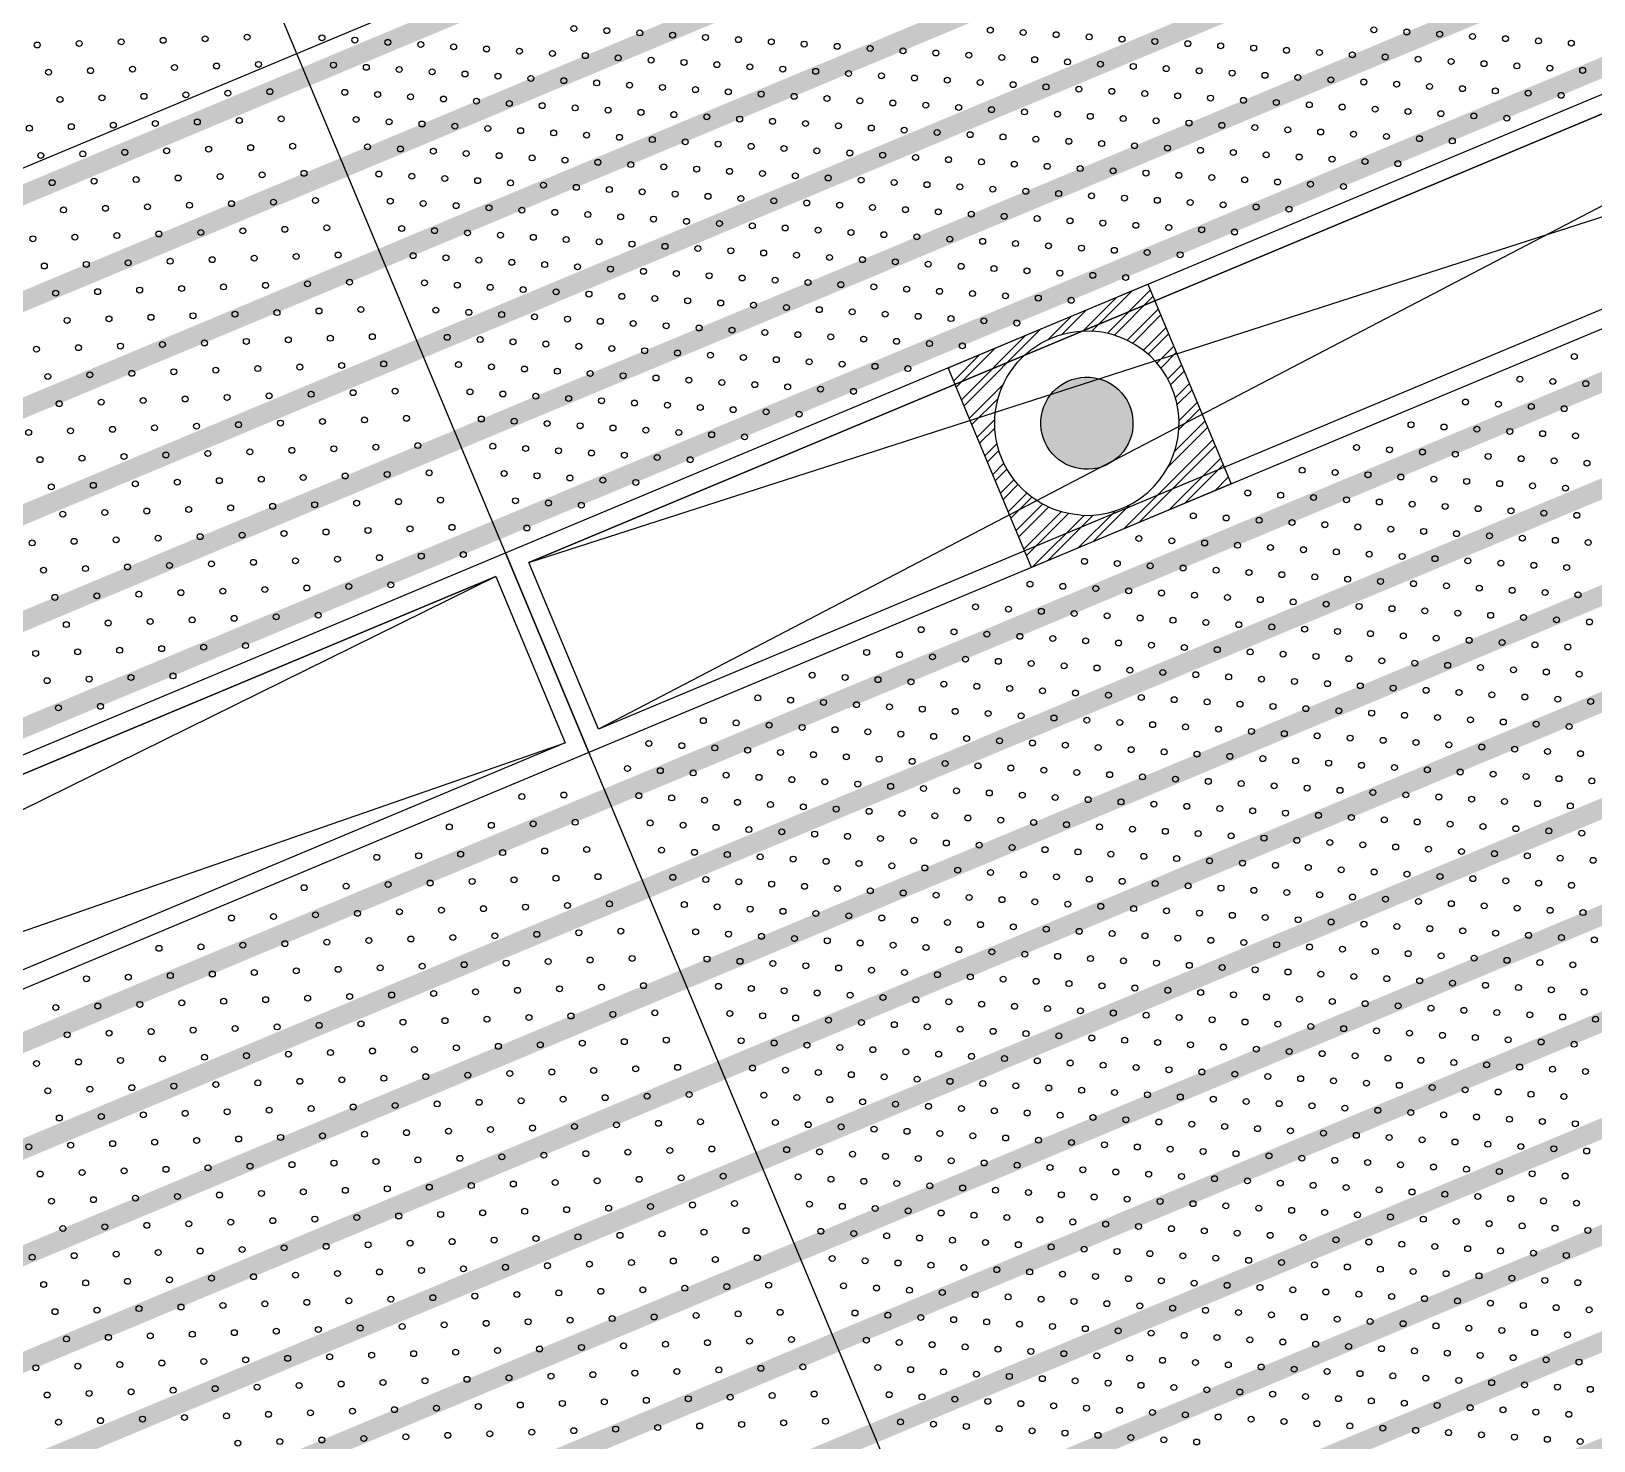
# Model space of a CAD drawing. Header units: millimetres. Extents: x 712803 to 922331, y -1382701 to -1225629.
# Drawn here: x 828675 to 830264, y -1268618 to -1267185 of the extents above; entities that cross this region are included whole.
import ezdxf

# ---------------------------------------------------------------- set-up
doc = ezdxf.new("R2010")
doc.units = ezdxf.units.MM
doc.header["$LTSCALE"] = 10
doc.header["$MEASUREMENT"] = 0
doc.linetypes.add('CENTER', pattern=[50.8, 31.75, -6.35, 6.35, -6.35])
for name, color, linetype in [('I—平顶—分格线', 8, 'Continuous'), ('I—平顶—喷淋', 21, 'Continuous'), ('I—平顶—暖通', 144, 'Continuous'), ('I—平顶—灯具', 62, 'Continuous'), ('I—平顶—造型', 122, 'Continuous')]:
    doc.layers.add(name, color=color, linetype=linetype)

# ---------------------------------------------------------------- blocks, each defined once
blk = doc.blocks.new('4560')
at = {"layer": 'I—平顶—分格线', "color": 1}
for centre in [(-2960, -20), (-2880, -20), (-2800, -20), (-2720, -20), (-2640, -20), (-2560, -20), (-2960, -50), (-2920, -35), (-2880, -50), (-2840, -35), (-2800, -50), (-2760, -35), (-2720, -50), (-2680, -35), (-2640, -50), (-2600, -35), (-2560, -50), (-2520, -35), (-2920, -65), (-2840, -65), (-2760, -65), (-2680, -65), (-2600, -65), (-2520, -65), (-2960, -80), (-2880, -80), (-2800, -80), (-2720, -80), (-2640, -80), (-2560, -80), (-2920, -95), (-2840, -95), (-2760, -95), (-2680, -95), (-2600, -95), (-2520, -95), (-2960, -110), (-2880, -110), (-2800, -110), (-2720, -110), (-2640, -110), (-2560, -110), (-2920, -125), (-2840, -125), (-2760, -125), (-2680, -125), (-2600, -125), (-2960, -140), (-2880, -140), (-2800, -140), (-2720, -140), (-2640, -140), (-2560, -140), (-2920, -155), (-2840, -155), (-2760, -155), (-2680, -155), (-2600, -155), (-2960, -170), (-2880, -170), (-2800, -170), (-2720, -170), (-2640, -170), (-2560, -170), (-2920, -185), (-2840, -185), (-2760, -185), (-2680, -185), (-2600, -185), (-2960, -200), (-2880, -200), (-2800, -200), (-2720, -200), (-2640, -200), (-2560, -200), (-2920, -215), (-2840, -215), (-2760, -215), (-2680, -215), (-2600, -215), (-2960, -230), (-2880, -230), (-2800, -230), (-2720, -230), (-2640, -230), (-2920, -245), (-2840, -245), (-2760, -245), (-2680, -245), (-2600, -245), (-2960, -260), (-2880, -260), (-2800, -260), (-2720, -260), (-2640, -260), (-2920, -275), (-2840, -275), (-2760, -275), (-2680, -275), (-2600, -275), (-2960, -290), (-2880, -290), (-2800, -290), (-2720, -290), (-2640, -290), (-2960, -320), (-2920, -305), (-2880, -320), (-2840, -305), (-2800, -320), (-2760, -305), (-2720, -320), (-2680, -305), (-2640, -320), (-2600, -305), (-2920, -335), (-2840, -335), (-2760, -335), (-2680, -335), (-2960, -350), (-2880, -350), (-2800, -350), (-2720, -350), (-2640, -350), (-2920, -365), (-2840, -365), (-2760, -365), (-2680, -365), (-2960, -380), (-2880, -380), (-2800, -380), (-2720, -380), (-2640, -380), (-2920, -395), (-2840, -395), (-2760, -395), (-2680, -395), (-2960, -410), (-2880, -410), (-2800, -410), (-2720, -410), (-2920, -425), (-2840, -425), (-2760, -425), (-2680, -425), (-2960, -440), (-2880, -440), (-2800, -440), (-2720, -440), (-2920, -455), (-2840, -455), (-2760, -455), (-2680, -455), (-2960, -470), (-2880, -470), (-2800, -470), (-2720, -470), (-2920, -485), (-2840, -485), (-2760, -485), (-2680, -485), (-2960, -500), (-2880, -500), (-2800, -500), (-2720, -500), (-2920, -515), (-2840, -515), (-2760, -515), (-2960, -530), (-2880, -530), (-2800, -530), (-2720, -530), (-2920, -545), (-2840, -545), (-2760, -545), (-2960, -560), (-2880, -560), (-2800, -560), (-2720, -560), (-2960, -590), (-2920, -575), (-2880, -590), (-2840, -575), (-2800, -590), (-2760, -575), (-2720, -590), (-2920, -605), (-2840, -605), (-2760, -605), (-2880, -620), (-2800, -620), (-2840, -635), (-2760, -635), (-2800, -650), (-2760, -665), (-2960, -680), (-2920, -695), (-2960, -710), (-2880, -710), (-2920, -725), (-2840, -725), (-2960, -740), (-2880, -740), (-2800, -740), (-2920, -755), (-2840, -755), (-2760, -755), (-2960, -770), (-2880, -770), (-2800, -770), (-2720, -770), (-2920, -785), (-2840, -785), (-2760, -785), (-2680, -785), (-2960, -800), (-2880, -800), (-2800, -800), (-2720, -800), (-2640, -800), (-2920, -815), (-2840, -815), (-2760, -815), (-2680, -815), (-2600, -815), (-2960, -830), (-2920, -845), (-2880, -830), (-2840, -845), (-2800, -830), (-2760, -845), (-2720, -830), (-2680, -845), (-2640, -830), (-2600, -845), (-2560, -830), (-2520, -845), (-2960, -860), (-2880, -860), (-2800, -860), (-2720, -860), (-2640, -860), (-2560, -860), (-2480, -860), (-2920, -875), (-2840, -875), (-2760, -875), (-2680, -875), (-2600, -875), (-2520, -875), (-2440, -875), (-2960, -890), (-2880, -890), (-2800, -890), (-2720, -890), (-2640, -890), (-2560, -890), (-2480, -890), (-2400, -890), (-2920, -905), (-2840, -905), (-2760, -905), (-2680, -905), (-2600, -905), (-2520, -905), (-2440, -905), (-2960, -920), (-2880, -920), (-2800, -920), (-2720, -920), (-2640, -920), (-2560, -920), (-2480, -920), (-2400, -920), (-2920, -935), (-2840, -935), (-2760, -935), (-2680, -935), (-2600, -935), (-2520, -935), (-2440, -935), (-2360, -935), (-2960, -950), (-2880, -950), (-2800, -950), (-2720, -950), (-2640, -950), (-2560, -950), (-2480, -950), (-2400, -950), (-2320, -950), (-2920, -965), (-2840, -965), (-2760, -965), (-2680, -965), (-2600, -965), (-2520, -965), (-2440, -965), (-2360, -965), (-2280, -965), (-2960, -980), (-2880, -980), (-2800, -980), (-2720, -980), (-2640, -980), (-2560, -980), (-2480, -980), (-2400, -980), (-2320, -980), (-2240, -980), (-2920, -995), (-2840, -995), (-2760, -995), (-2680, -995), (-2600, -995), (-2520, -995), (-2440, -995), (-2360, -995), (-2280, -995), (-2960, -1010), (-2880, -1010), (-2800, -1010), (-2720, -1010), (-2640, -1010), (-2560, -1010), (-2480, -1010), (-2400, -1010), (-2320, -1010), (-2240, -1010), (-2920, -1025), (-2840, -1025), (-2760, -1025), (-2680, -1025), (-2600, -1025), (-2520, -1025), (-2440, -1025), (-2360, -1025), (-2280, -1025), (-2960, -1040), (-2880, -1040), (-2800, -1040), (-2720, -1040), (-2640, -1040), (-2560, -1040), (-2480, -1040), (-2400, -1040), (-2320, -1040), (-2240, -1040), (-2920, -1055), (-2840, -1055), (-2760, -1055), (-2680, -1055), (-2600, -1055), (-2520, -1055), (-2440, -1055), (-2360, -1055), (-2280, -1055), (-2960, -1070), (-2880, -1070), (-2800, -1070), (-2720, -1070), (-2640, -1070), (-2560, -1070), (-2480, -1070), (-2400, -1070), (-2320, -1070), (-2920, -1085), (-2840, -1085), (-2760, -1085), (-2680, -1085), (-2600, -1085), (-2520, -1085), (-2440, -1085), (-2360, -1085), (-2280, -1085), (-2960, -1100), (-2920, -1115), (-2880, -1100), (-2840, -1115), (-2800, -1100), (-2760, -1115), (-2720, -1100), (-2680, -1115), (-2640, -1100), (-2600, -1115), (-2560, -1100), (-2520, -1115), (-2480, -1100), (-2440, -1115), (-2400, -1100), (-2360, -1115), (-2320, -1100), (-2280, -1115), (-2960, -1130), (-2880, -1130), (-2800, -1130), (-2720, -1130), (-2640, -1130), (-2560, -1130), (-2480, -1130), (-2400, -1130), (-2320, -1130), (-2920, -1145), (-2840, -1145), (-2760, -1145), (-2680, -1145), (-2600, -1145), (-2520, -1145), (-2440, -1145), (-2360, -1145), (-2280, -1145), (-2960, -1160), (-2880, -1160), (-2800, -1160), (-2720, -1160), (-2640, -1160), (-2560, -1160), (-2480, -1160), (-2400, -1160), (-2320, -1160), (-2920, -1175), (-2840, -1175), (-2760, -1175), (-2680, -1175), (-2600, -1175), (-2520, -1175), (-2440, -1175), (-2360, -1175), (-2960, -1190), (-2880, -1190), (-2800, -1190), (-2720, -1190), (-2640, -1190), (-2560, -1190), (-2480, -1190), (-2400, -1190), (-2320, -1190), (-2920, -1205), (-2840, -1205), (-2760, -1205), (-2680, -1205), (-2600, -1205), (-2520, -1205), (-2440, -1205), (-2360, -1205), (-2960, -1220), (-2880, -1220), (-2800, -1220), (-2720, -1220), (-2640, -1220), (-2560, -1220), (-2480, -1220), (-2400, -1220), (-2320, -1220), (-2920, -1235), (-2840, -1235), (-2760, -1235), (-2680, -1235), (-2600, -1235), (-2520, -1235), (-2440, -1235), (-2360, -1235), (-2960, -1250), (-2880, -1250), (-2800, -1250), (-2720, -1250), (-2640, -1250), (-2560, -1250), (-2480, -1250), (-2400, -1250), (-2320, -1250), (-2920, -1265), (-2840, -1265), (-2760, -1265), (-2680, -1265), (-2600, -1265), (-2520, -1265), (-2440, -1265), (-2360, -1265), (-2960, -1280), (-2880, -1280), (-2800, -1280), (-2720, -1280), (-2640, -1280), (-2560, -1280), (-2480, -1280), (-2400, -1280), (-2920, -1295), (-2840, -1295), (-2760, -1295), (-2680, -1295), (-2600, -1295), (-2520, -1295), (-2440, -1295), (-2360, -1295), (-2960, -1310), (-2880, -1310), (-2800, -1310), (-2720, -1310), (-2640, -1310), (-2560, -1310), (-2480, -1310), (-2400, -1310), (-2920, -1325), (-2840, -1325), (-2760, -1325), (-2680, -1325), (-2600, -1325), (-2520, -1325), (-2440, -1325), (-2360, -1325), (-2960, -1340), (-2880, -1340), (-2800, -1340), (-2720, -1340), (-2640, -1340), (-2560, -1340), (-2480, -1340), (-2400, -1340), (-2920, -1355), (-2840, -1355), (-2760, -1355), (-2680, -1355), (-2600, -1355), (-2520, -1355), (-2440, -1355), (-2960, -1370), (-2920, -1385), (-2880, -1370), (-2840, -1385), (-2800, -1370), (-2760, -1385), (-2720, -1370), (-2680, -1385), (-2640, -1370), (-2600, -1385), (-2560, -1370), (-2520, -1385), (-2480, -1370), (-2440, -1385), (-2400, -1370)]:
    blk.add_circle(centre, 3, dxfattribs=at)
blk = doc.blocks.new('30-2')
at = {"layer": 'I—平顶—分格线'}
for centre in [(-65, -1024.7), (-35, -1024.7), (-80, -1054.7), (-50, -1054.7), (-20, -1054.7), (-95, -1084.7), (-65, -1084.7), (-35, -1084.7), (-110, -1114.7), (-80, -1114.7), (-50, -1114.7), (-20, -1114.7), (-1385, -1144.7), (-1355, -1144.7), (-125, -1144.7), (-95, -1144.7), (-65, -1144.7), (-35, -1144.7), (-1370, -1174.7), (-1340, -1174.7), (-1310, -1174.7), (-1280, -1174.7), (-140, -1174.7), (-110, -1174.7), (-80, -1174.7), (-50, -1174.7), (-20, -1174.7), (-1385, -1204.7), (-1355, -1204.7), (-1325, -1204.7), (-1295, -1204.7), (-1265, -1204.7), (-1235, -1204.7), (-1205, -1204.7), (-155, -1204.7), (-125, -1204.7), (-95, -1204.7), (-65, -1204.7), (-35, -1204.7), (-1370, -1234.7), (-1340, -1234.7), (-1310, -1234.7), (-1280, -1234.7), (-1250, -1234.7), (-1220, -1234.7), (-1190, -1234.7), (-1160, -1234.7), (-1130, -1234.7), (-140, -1234.7), (-110, -1234.7), (-80, -1234.7), (-50, -1234.7), (-20, -1234.7), (-1385, -1264.7), (-1355, -1264.7), (-1325, -1264.7), (-1295, -1264.7), (-1265, -1264.7), (-1235, -1264.7), (-1205, -1264.7), (-1175, -1264.7), (-1145, -1264.7), (-1115, -1264.7), (-1085, -1264.7), (-1055, -1264.7), (-155, -1264.7), (-125, -1264.7), (-95, -1264.7), (-65, -1264.7), (-35, -1264.7), (-1370, -1294.7), (-1340, -1294.7), (-1310, -1294.7), (-1280, -1294.7), (-1250, -1294.7), (-1220, -1294.7), (-1190, -1294.7), (-1160, -1294.7), (-1130, -1294.7), (-1100, -1294.7), (-1070, -1294.7), (-1040, -1294.7), (-1010, -1294.7), (-980, -1294.7), (-170, -1294.7), (-140, -1294.7), (-110, -1294.7), (-80, -1294.7), (-50, -1294.7), (-20, -1294.7), (-1385, -1324.7), (-1355, -1324.7), (-1325, -1324.7), (-1295, -1324.7), (-1265, -1324.7), (-1235, -1324.7), (-1205, -1324.7), (-1175, -1324.7), (-1145, -1324.7), (-1115, -1324.7), (-1085, -1324.7), (-1055, -1324.7), (-1025, -1324.7), (-995, -1324.7), (-965, -1324.7), (-935, -1324.7), (-905, -1324.7), (-185, -1324.7), (-155, -1324.7), (-125, -1324.7), (-95, -1324.7), (-65, -1324.7), (-35, -1324.7), (-1370, -1354.7), (-1340, -1354.7), (-1310, -1354.7), (-1280, -1354.7), (-1250, -1354.7), (-1220, -1354.7), (-1190, -1354.7), (-1160, -1354.7), (-1130, -1354.7), (-1100, -1354.7), (-1070, -1354.7), (-1040, -1354.7), (-1010, -1354.7), (-980, -1354.7), (-950, -1354.7), (-920, -1354.7), (-890, -1354.7), (-860, -1354.7), (-830, -1354.7), (-200, -1354.7), (-170, -1354.7), (-140, -1354.7), (-110, -1354.7), (-80, -1354.7), (-50, -1354.7), (-20, -1354.7), (-1385, -1384.7), (-1355, -1384.7), (-1325, -1384.7), (-1295, -1384.7), (-1265, -1384.7), (-1235, -1384.7), (-1205, -1384.7), (-1175, -1384.7), (-1145, -1384.7), (-1115, -1384.7), (-1085, -1384.7), (-1055, -1384.7), (-1025, -1384.7), (-995, -1384.7), (-965, -1384.7), (-935, -1384.7), (-905, -1384.7), (-875, -1384.7), (-845, -1384.7), (-815, -1384.7), (-785, -1384.7), (-755, -1384.7), (-215, -1384.7), (-185, -1384.7), (-155, -1384.7), (-125, -1384.7), (-95, -1384.7), (-65, -1384.7), (-35, -1384.7), (-1370, -1414.7), (-1340, -1414.7), (-1310, -1414.7), (-1280, -1414.7), (-1250, -1414.7), (-1220, -1414.7), (-1190, -1414.7), (-1160, -1414.7), (-1130, -1414.7), (-1100, -1414.7), (-1070, -1414.7), (-1040, -1414.7), (-1010, -1414.7), (-980, -1414.7), (-950, -1414.7), (-920, -1414.7), (-890, -1414.7), (-860, -1414.7), (-830, -1414.7), (-800, -1414.7), (-770, -1414.7), (-740, -1414.7), (-710, -1414.7), (-230, -1414.7), (-200, -1414.7), (-170, -1414.7), (-140, -1414.7), (-110, -1414.7), (-80, -1414.7), (-50, -1414.7), (-20, -1414.7), (-1385, -1444.7), (-1355, -1444.7), (-1325, -1444.7), (-1295, -1444.7), (-1265, -1444.7), (-1235, -1444.7), (-1205, -1444.7), (-1175, -1444.7), (-1145, -1444.7), (-1115, -1444.7), (-1085, -1444.7), (-1055, -1444.7), (-1025, -1444.7), (-995, -1444.7), (-965, -1444.7), (-935, -1444.7), (-905, -1444.7), (-875, -1444.7), (-845, -1444.7), (-815, -1444.7), (-785, -1444.7), (-755, -1444.7), (-725, -1444.7), (-695, -1444.7), (-665, -1444.7), (-635, -1444.7), (-245, -1444.7), (-215, -1444.7), (-185, -1444.7), (-155, -1444.7), (-125, -1444.7), (-95, -1444.7), (-65, -1444.7), (-35, -1444.7), (-1370, -1474.7), (-1340, -1474.7), (-1310, -1474.7), (-1280, -1474.7), (-1250, -1474.7), (-1220, -1474.7), (-1190, -1474.7), (-1160, -1474.7), (-1130, -1474.7), (-1100, -1474.7), (-1070, -1474.7), (-1040, -1474.7), (-1010, -1474.7), (-980, -1474.7), (-950, -1474.7), (-920, -1474.7), (-890, -1474.7), (-860, -1474.7), (-830, -1474.7), (-800, -1474.7), (-770, -1474.7), (-740, -1474.7), (-710, -1474.7), (-680, -1474.7), (-650, -1474.7), (-620, -1474.7), (-590, -1474.7), (-560, -1474.7), (-260, -1474.7), (-230, -1474.7), (-200, -1474.7), (-170, -1474.7), (-140, -1474.7), (-110, -1474.7), (-80, -1474.7), (-50, -1474.7), (-20, -1474.7), (-1385, -1504.7), (-1355, -1504.7), (-1325, -1504.7), (-1295, -1504.7), (-1265, -1504.7), (-1235, -1504.7), (-1205, -1504.7), (-1175, -1504.7), (-1145, -1504.7), (-1115, -1504.7), (-1085, -1504.7), (-1055, -1504.7), (-1025, -1504.7), (-995, -1504.7), (-965, -1504.7), (-935, -1504.7), (-905, -1504.7), (-875, -1504.7), (-845, -1504.7), (-815, -1504.7), (-785, -1504.7), (-755, -1504.7), (-725, -1504.7), (-695, -1504.7), (-665, -1504.7), (-635, -1504.7), (-605, -1504.7), (-575, -1504.7), (-545, -1504.7), (-515, -1504.7), (-485, -1504.7), (-275, -1504.7), (-245, -1504.7), (-215, -1504.7), (-185, -1504.7), (-155, -1504.7), (-125, -1504.7), (-95, -1504.7), (-65, -1504.7), (-35, -1504.7), (-1370, -1534.7), (-1340, -1534.7), (-1310, -1534.7), (-1280, -1534.7), (-1250, -1534.7), (-1220, -1534.7), (-1190, -1534.7), (-1160, -1534.7), (-1130, -1534.7), (-1100, -1534.7), (-1070, -1534.7), (-1040, -1534.7), (-1010, -1534.7), (-980, -1534.7), (-950, -1534.7), (-920, -1534.7), (-890, -1534.7), (-860, -1534.7), (-830, -1534.7), (-800, -1534.7), (-770, -1534.7), (-740, -1534.7), (-710, -1534.7), (-680, -1534.7), (-650, -1534.7), (-620, -1534.7), (-590, -1534.7), (-560, -1534.7), (-530, -1534.7), (-500, -1534.7), (-470, -1534.7), (-440, -1534.7), (-410, -1534.7), (-290, -1534.7), (-260, -1534.7), (-230, -1534.7), (-200, -1534.7), (-170, -1534.7), (-140, -1534.7), (-110, -1534.7), (-80, -1534.7), (-50, -1534.7), (-20, -1534.7), (-1385, -1564.7), (-1355, -1564.7), (-1325, -1564.7), (-1295, -1564.7), (-1265, -1564.7), (-1235, -1564.7), (-1205, -1564.7), (-1175, -1564.7), (-1145, -1564.7), (-1115, -1564.7), (-1085, -1564.7), (-1055, -1564.7), (-1025, -1564.7), (-995, -1564.7), (-965, -1564.7), (-935, -1564.7), (-905, -1564.7), (-875, -1564.7), (-845, -1564.7), (-815, -1564.7), (-785, -1564.7), (-755, -1564.7), (-725, -1564.7), (-695, -1564.7), (-665, -1564.7), (-635, -1564.7), (-605, -1564.7), (-575, -1564.7), (-545, -1564.7), (-515, -1564.7), (-485, -1564.7), (-455, -1564.7), (-425, -1564.7), (-395, -1564.7), (-365, -1564.7), (-305, -1564.7), (-275, -1564.7), (-245, -1564.7), (-215, -1564.7), (-185, -1564.7), (-155, -1564.7), (-125, -1564.7), (-95, -1564.7), (-65, -1564.7), (-35, -1564.7), (-1370, -1594.7), (-1340, -1594.7), (-1310, -1594.7), (-1280, -1594.7), (-1250, -1594.7), (-1220, -1594.7), (-1190, -1594.7), (-1160, -1594.7), (-1130, -1594.7), (-1100, -1594.7), (-1070, -1594.7), (-1040, -1594.7), (-1010, -1594.7), (-980, -1594.7), (-950, -1594.7), (-920, -1594.7), (-890, -1594.7), (-860, -1594.7), (-830, -1594.7), (-800, -1594.7), (-770, -1594.7), (-740, -1594.7), (-710, -1594.7), (-680, -1594.7), (-650, -1594.7), (-620, -1594.7), (-590, -1594.7), (-560, -1594.7), (-530, -1594.7), (-500, -1594.7), (-470, -1594.7), (-440, -1594.7), (-410, -1594.7), (-380, -1594.7), (-290, -1594.7), (-260, -1594.7), (-230, -1594.7), (-200, -1594.7), (-170, -1594.7), (-140, -1594.7), (-110, -1594.7), (-80, -1594.7), (-50, -1594.7), (-20, -1594.7), (-1385, -1624.7), (-1355, -1624.7), (-1325, -1624.7), (-1295, -1624.7), (-1265, -1624.7), (-1235, -1624.7), (-1205, -1624.7), (-1175, -1624.7), (-1145, -1624.7), (-1115, -1624.7), (-1085, -1624.7), (-1055, -1624.7), (-1025, -1624.7), (-995, -1624.7), (-965, -1624.7), (-935, -1624.7), (-905, -1624.7), (-875, -1624.7), (-845, -1624.7), (-815, -1624.7), (-785, -1624.7), (-755, -1624.7), (-725, -1624.7), (-695, -1624.7), (-665, -1624.7), (-635, -1624.7), (-605, -1624.7), (-575, -1624.7), (-545, -1624.7), (-515, -1624.7), (-485, -1624.7), (-455, -1624.7), (-425, -1624.7), (-395, -1624.7), (-305, -1624.7), (-275, -1624.7), (-245, -1624.7), (-215, -1624.7), (-185, -1624.7), (-155, -1624.7), (-125, -1624.7), (-95, -1624.7), (-65, -1624.7), (-35, -1624.7), (-1370, -1654.7), (-1340, -1654.7), (-1310, -1654.7), (-1280, -1654.7), (-1250, -1654.7), (-1220, -1654.7), (-1190, -1654.7), (-1160, -1654.7), (-1130, -1654.7), (-1100, -1654.7), (-1070, -1654.7), (-1040, -1654.7), (-1010, -1654.7), (-980, -1654.7), (-950, -1654.7), (-920, -1654.7), (-890, -1654.7), (-860, -1654.7), (-830, -1654.7), (-800, -1654.7), (-770, -1654.7), (-740, -1654.7), (-710, -1654.7), (-680, -1654.7), (-650, -1654.7), (-620, -1654.7), (-590, -1654.7), (-560, -1654.7), (-530, -1654.7), (-500, -1654.7), (-470, -1654.7), (-440, -1654.7), (-410, -1654.7), (-320, -1654.7), (-290, -1654.7), (-260, -1654.7), (-230, -1654.7), (-200, -1654.7), (-170, -1654.7), (-140, -1654.7), (-110, -1654.7), (-80, -1654.7), (-50, -1654.7), (-20, -1654.7), (-1385, -1684.7), (-1355, -1684.7), (-1325, -1684.7), (-1295, -1684.7), (-1265, -1684.7), (-1235, -1684.7), (-1205, -1684.7), (-1175, -1684.7), (-1145, -1684.7), (-1115, -1684.7), (-1085, -1684.7), (-1055, -1684.7), (-1025, -1684.7), (-995, -1684.7), (-965, -1684.7), (-935, -1684.7), (-905, -1684.7), (-875, -1684.7), (-845, -1684.7), (-815, -1684.7), (-785, -1684.7), (-755, -1684.7), (-725, -1684.7), (-695, -1684.7), (-665, -1684.7), (-635, -1684.7), (-605, -1684.7), (-575, -1684.7), (-545, -1684.7), (-515, -1684.7), (-485, -1684.7), (-455, -1684.7), (-425, -1684.7), (-335, -1684.7), (-305, -1684.7), (-275, -1684.7), (-245, -1684.7), (-215, -1684.7), (-185, -1684.7), (-155, -1684.7), (-125, -1684.7), (-95, -1684.7), (-65, -1684.7), (-35, -1684.7), (-1370, -1714.7), (-1340, -1714.7), (-1310, -1714.7), (-1280, -1714.7), (-1250, -1714.7), (-1220, -1714.7), (-1190, -1714.7), (-1160, -1714.7), (-1130, -1714.7), (-1100, -1714.7), (-1070, -1714.7), (-1040, -1714.7), (-1010, -1714.7), (-980, -1714.7), (-950, -1714.7), (-920, -1714.7), (-890, -1714.7), (-860, -1714.7), (-830, -1714.7), (-800, -1714.7), (-770, -1714.7), (-740, -1714.7), (-710, -1714.7), (-680, -1714.7), (-650, -1714.7), (-620, -1714.7), (-590, -1714.7), (-560, -1714.7), (-530, -1714.7), (-500, -1714.7), (-470, -1714.7), (-440, -1714.7), (-350, -1714.7), (-320, -1714.7), (-290, -1714.7), (-260, -1714.7), (-230, -1714.7), (-200, -1714.7), (-170, -1714.7), (-140, -1714.7), (-110, -1714.7), (-80, -1714.7), (-50, -1714.7), (-20, -1714.7), (-1385, -1744.7), (-1355, -1744.7), (-1325, -1744.7), (-1295, -1744.7), (-1265, -1744.7), (-1235, -1744.7), (-1205, -1744.7), (-1175, -1744.7), (-1145, -1744.7), (-1115, -1744.7), (-1085, -1744.7), (-1055, -1744.7), (-1025, -1744.7), (-995, -1744.7), (-965, -1744.7), (-935, -1744.7), (-905, -1744.7), (-875, -1744.7), (-845, -1744.7), (-815, -1744.7), (-785, -1744.7), (-755, -1744.7), (-725, -1744.7), (-695, -1744.7), (-665, -1744.7), (-635, -1744.7), (-605, -1744.7), (-575, -1744.7), (-545, -1744.7), (-515, -1744.7), (-485, -1744.7), (-455, -1744.7), (-365, -1744.7), (-335, -1744.7), (-305, -1744.7), (-275, -1744.7), (-245, -1744.7), (-215, -1744.7), (-185, -1744.7), (-155, -1744.7), (-125, -1744.7), (-95, -1744.7), (-65, -1744.7), (-35, -1744.7), (-1370, -1774.7), (-1340, -1774.7), (-1310, -1774.7), (-1280, -1774.7), (-1250, -1774.7), (-1220, -1774.7), (-1190, -1774.7), (-1160, -1774.7), (-1130, -1774.7), (-1100, -1774.7), (-1070, -1774.7), (-1040, -1774.7), (-1010, -1774.7), (-980, -1774.7), (-950, -1774.7), (-920, -1774.7), (-890, -1774.7), (-860, -1774.7), (-830, -1774.7), (-800, -1774.7), (-770, -1774.7), (-740, -1774.7), (-710, -1774.7), (-680, -1774.7), (-650, -1774.7), (-620, -1774.7), (-590, -1774.7), (-560, -1774.7), (-530, -1774.7), (-500, -1774.7), (-470, -1774.7), (-380, -1774.7), (-350, -1774.7), (-320, -1774.7), (-290, -1774.7), (-260, -1774.7), (-230, -1774.7), (-200, -1774.7), (-170, -1774.7), (-140, -1774.7), (-110, -1774.7), (-80, -1774.7), (-50, -1774.7), (-20, -1774.7), (-1385, -1804.7), (-1355, -1804.7), (-1325, -1804.7), (-1295, -1804.7), (-1265, -1804.7), (-1235, -1804.7), (-1205, -1804.7), (-1175, -1804.7), (-1145, -1804.7), (-1115, -1804.7), (-1085, -1804.7), (-1055, -1804.7), (-1025, -1804.7), (-995, -1804.7), (-965, -1804.7), (-935, -1804.7), (-905, -1804.7), (-875, -1804.7), (-845, -1804.7), (-815, -1804.7), (-785, -1804.7), (-755, -1804.7), (-725, -1804.7), (-695, -1804.7), (-665, -1804.7), (-635, -1804.7), (-605, -1804.7), (-575, -1804.7), (-545, -1804.7), (-515, -1804.7), (-485, -1804.7), (-395, -1804.7), (-365, -1804.7), (-335, -1804.7), (-305, -1804.7), (-275, -1804.7), (-245, -1804.7), (-215, -1804.7), (-185, -1804.7), (-155, -1804.7), (-125, -1804.7), (-95, -1804.7), (-65, -1804.7), (-35, -1804.7), (-1370, -1834.7), (-1340, -1834.7), (-1310, -1834.7), (-1280, -1834.7), (-1250, -1834.7), (-1220, -1834.7), (-1190, -1834.7), (-1160, -1834.7), (-1130, -1834.7), (-1100, -1834.7), (-1070, -1834.7), (-1040, -1834.7), (-1010, -1834.7), (-980, -1834.7), (-950, -1834.7), (-920, -1834.7), (-890, -1834.7), (-860, -1834.7), (-830, -1834.7), (-800, -1834.7), (-770, -1834.7), (-740, -1834.7), (-710, -1834.7), (-680, -1834.7), (-650, -1834.7), (-620, -1834.7), (-590, -1834.7), (-560, -1834.7), (-530, -1834.7), (-500, -1834.7), (-410, -1834.7), (-380, -1834.7), (-350, -1834.7), (-320, -1834.7), (-290, -1834.7), (-260, -1834.7), (-230, -1834.7), (-200, -1834.7), (-170, -1834.7), (-140, -1834.7), (-110, -1834.7), (-80, -1834.7), (-50, -1834.7), (-20, -1834.7), (-1385, -1864.7), (-1355, -1864.7), (-1325, -1864.7), (-1295, -1864.7), (-1265, -1864.7), (-1235, -1864.7), (-1205, -1864.7), (-1175, -1864.7), (-1145, -1864.7), (-1115, -1864.7), (-1085, -1864.7), (-1055, -1864.7), (-1025, -1864.7), (-995, -1864.7), (-965, -1864.7), (-935, -1864.7), (-905, -1864.7), (-875, -1864.7), (-845, -1864.7), (-815, -1864.7), (-785, -1864.7), (-755, -1864.7), (-725, -1864.7), (-695, -1864.7), (-665, -1864.7), (-635, -1864.7), (-605, -1864.7), (-575, -1864.7), (-545, -1864.7), (-515, -1864.7), (-425, -1864.7), (-395, -1864.7), (-365, -1864.7), (-335, -1864.7), (-305, -1864.7), (-275, -1864.7), (-245, -1864.7), (-215, -1864.7), (-185, -1864.7), (-155, -1864.7), (-125, -1864.7), (-95, -1864.7), (-65, -1864.7), (-35, -1864.7), (-1370, -1894.7), (-1340, -1894.7), (-1310, -1894.7), (-1280, -1894.7), (-1250, -1894.7), (-1220, -1894.7), (-1190, -1894.7), (-1160, -1894.7), (-1130, -1894.7), (-1100, -1894.7), (-1070, -1894.7), (-1040, -1894.7), (-1010, -1894.7), (-980, -1894.7), (-950, -1894.7), (-920, -1894.7), (-890, -1894.7), (-860, -1894.7), (-830, -1894.7), (-800, -1894.7), (-770, -1894.7), (-740, -1894.7), (-710, -1894.7), (-680, -1894.7), (-650, -1894.7), (-620, -1894.7), (-590, -1894.7), (-560, -1894.7), (-530, -1894.7), (-440, -1894.7), (-410, -1894.7), (-380, -1894.7), (-350, -1894.7), (-320, -1894.7), (-290, -1894.7), (-260, -1894.7), (-230, -1894.7), (-200, -1894.7), (-170, -1894.7), (-140, -1894.7), (-110, -1894.7), (-80, -1894.7), (-50, -1894.7), (-20, -1894.7), (-1385, -1924.7), (-1355, -1924.7), (-1325, -1924.7), (-1295, -1924.7), (-1265, -1924.7), (-1235, -1924.7), (-1205, -1924.7), (-1175, -1924.7), (-1145, -1924.7), (-1115, -1924.7), (-1085, -1924.7), (-1055, -1924.7), (-1025, -1924.7), (-995, -1924.7), (-965, -1924.7), (-935, -1924.7), (-905, -1924.7), (-875, -1924.7), (-845, -1924.7), (-815, -1924.7), (-785, -1924.7), (-755, -1924.7), (-725, -1924.7), (-695, -1924.7), (-665, -1924.7), (-635, -1924.7), (-605, -1924.7), (-575, -1924.7), (-545, -1924.7), (-515, -1924.7), (-455, -1924.7), (-425, -1924.7), (-395, -1924.7), (-365, -1924.7), (-335, -1924.7), (-305, -1924.7), (-275, -1924.7), (-245, -1924.7), (-215, -1924.7), (-185, -1924.7), (-155, -1924.7), (-125, -1924.7), (-95, -1924.7), (-65, -1924.7), (-35, -1924.7), (-1370, -1954.7), (-1340, -1954.7), (-1310, -1954.7), (-1280, -1954.7), (-1250, -1954.7), (-1220, -1954.7), (-1190, -1954.7), (-1160, -1954.7), (-1130, -1954.7), (-1100, -1954.7), (-1070, -1954.7), (-1040, -1954.7), (-1010, -1954.7), (-980, -1954.7), (-950, -1954.7), (-920, -1954.7), (-890, -1954.7), (-860, -1954.7), (-830, -1954.7), (-800, -1954.7), (-770, -1954.7), (-740, -1954.7), (-710, -1954.7), (-680, -1954.7), (-650, -1954.7), (-620, -1954.7), (-590, -1954.7), (-560, -1954.7), (-530, -1954.7), (-470, -1954.7), (-440, -1954.7), (-410, -1954.7), (-380, -1954.7), (-350, -1954.7), (-320, -1954.7), (-290, -1954.7), (-260, -1954.7), (-230, -1954.7), (-200, -1954.7), (-170, -1954.7), (-140, -1954.7), (-110, -1954.7), (-80, -1954.7), (-50, -1954.7), (-20, -1954.7), (-1385, -1984.7), (-1355, -1984.7), (-1325, -1984.7), (-1295, -1984.7), (-1265, -1984.7), (-1235, -1984.7), (-1205, -1984.7), (-1175, -1984.7), (-1145, -1984.7), (-1115, -1984.7), (-1085, -1984.7), (-1055, -1984.7), (-1025, -1984.7), (-995, -1984.7), (-965, -1984.7), (-935, -1984.7), (-905, -1984.7), (-875, -1984.7), (-845, -1984.7), (-815, -1984.7), (-785, -1984.7), (-755, -1984.7), (-725, -1984.7), (-695, -1984.7), (-665, -1984.7), (-635, -1984.7), (-605, -1984.7), (-575, -1984.7), (-545, -1984.7), (-455, -1984.7), (-425, -1984.7), (-395, -1984.7), (-365, -1984.7), (-335, -1984.7), (-305, -1984.7), (-275, -1984.7), (-245, -1984.7), (-215, -1984.7), (-185, -1984.7), (-155, -1984.7), (-125, -1984.7), (-95, -1984.7), (-65, -1984.7), (-35, -1984.7), (-1370, -2014.7), (-1340, -2014.7), (-1310, -2014.7), (-1280, -2014.7), (-1250, -2014.7), (-1220, -2014.7), (-1190, -2014.7), (-1160, -2014.7), (-1130, -2014.7), (-1100, -2014.7), (-1070, -2014.7), (-1040, -2014.7), (-1010, -2014.7), (-980, -2014.7), (-950, -2014.7), (-920, -2014.7), (-890, -2014.7), (-860, -2014.7), (-830, -2014.7), (-800, -2014.7), (-770, -2014.7), (-740, -2014.7), (-710, -2014.7), (-680, -2014.7), (-650, -2014.7), (-620, -2014.7), (-590, -2014.7), (-560, -2014.7), (-470, -2014.7), (-440, -2014.7), (-410, -2014.7), (-380, -2014.7), (-350, -2014.7), (-320, -2014.7), (-290, -2014.7), (-260, -2014.7), (-230, -2014.7), (-200, -2014.7), (-170, -2014.7), (-140, -2014.7), (-110, -2014.7), (-80, -2014.7), (-50, -2014.7), (-20, -2014.7), (-1385, -2044.7), (-1355, -2044.7), (-1325, -2044.7), (-1295, -2044.7), (-1265, -2044.7), (-1235, -2044.7), (-1205, -2044.7), (-1175, -2044.7), (-1145, -2044.7), (-1115, -2044.7), (-1085, -2044.7), (-1055, -2044.7), (-1025, -2044.7), (-995, -2044.7), (-965, -2044.7), (-935, -2044.7), (-905, -2044.7), (-875, -2044.7), (-845, -2044.7), (-815, -2044.7), (-785, -2044.7), (-755, -2044.7), (-725, -2044.7), (-695, -2044.7), (-665, -2044.7), (-635, -2044.7), (-605, -2044.7), (-575, -2044.7), (-485, -2044.7), (-455, -2044.7), (-425, -2044.7), (-395, -2044.7), (-365, -2044.7), (-335, -2044.7), (-305, -2044.7), (-275, -2044.7), (-245, -2044.7), (-215, -2044.7), (-185, -2044.7), (-155, -2044.7), (-125, -2044.7), (-95, -2044.7), (-65, -2044.7), (-35, -2044.7), (-1370, -2074.7), (-1340, -2074.7), (-1310, -2074.7), (-1280, -2074.7), (-1250, -2074.7), (-1220, -2074.7), (-1190, -2074.7), (-1160, -2074.7), (-1130, -2074.7), (-1100, -2074.7), (-1070, -2074.7), (-1040, -2074.7), (-1010, -2074.7), (-980, -2074.7), (-950, -2074.7), (-920, -2074.7), (-890, -2074.7), (-860, -2074.7), (-830, -2074.7), (-800, -2074.7), (-770, -2074.7), (-740, -2074.7), (-710, -2074.7), (-680, -2074.7), (-650, -2074.7), (-620, -2074.7), (-590, -2074.7), (-500, -2074.7), (-470, -2074.7), (-440, -2074.7), (-410, -2074.7), (-380, -2074.7), (-350, -2074.7), (-320, -2074.7), (-290, -2074.7), (-260, -2074.7), (-230, -2074.7), (-200, -2074.7), (-170, -2074.7), (-140, -2074.7), (-110, -2074.7), (-80, -2074.7), (-50, -2074.7), (-20, -2074.7), (-1385, -2104.7), (-1355, -2104.7), (-1325, -2104.7), (-1295, -2104.7), (-1265, -2104.7), (-1235, -2104.7), (-1205, -2104.7), (-1175, -2104.7), (-1145, -2104.7), (-1115, -2104.7), (-1085, -2104.7), (-1055, -2104.7), (-1025, -2104.7), (-995, -2104.7), (-965, -2104.7), (-935, -2104.7), (-905, -2104.7), (-875, -2104.7), (-845, -2104.7), (-815, -2104.7), (-785, -2104.7), (-755, -2104.7), (-725, -2104.7), (-695, -2104.7), (-665, -2104.7), (-635, -2104.7), (-605, -2104.7), (-515, -2104.7), (-485, -2104.7), (-455, -2104.7), (-425, -2104.7), (-395, -2104.7), (-365, -2104.7), (-335, -2104.7), (-305, -2104.7), (-275, -2104.7), (-245, -2104.7), (-215, -2104.7), (-185, -2104.7), (-155, -2104.7), (-125, -2104.7), (-95, -2104.7), (-65, -2104.7), (-35, -2104.7), (-1370, -2134.7), (-1340, -2134.7), (-1310, -2134.7), (-1280, -2134.7), (-1250, -2134.7), (-1220, -2134.7), (-1190, -2134.7), (-1160, -2134.7), (-1130, -2134.7), (-1100, -2134.7), (-1070, -2134.7), (-1040, -2134.7), (-1010, -2134.7), (-980, -2134.7), (-950, -2134.7), (-920, -2134.7), (-890, -2134.7), (-860, -2134.7), (-830, -2134.7), (-800, -2134.7), (-770, -2134.7), (-740, -2134.7), (-710, -2134.7), (-680, -2134.7), (-650, -2134.7), (-620, -2134.7), (-530, -2134.7), (-500, -2134.7), (-470, -2134.7), (-440, -2134.7), (-410, -2134.7), (-380, -2134.7), (-350, -2134.7), (-320, -2134.7), (-290, -2134.7), (-260, -2134.7), (-230, -2134.7), (-200, -2134.7), (-170, -2134.7), (-140, -2134.7), (-110, -2134.7), (-80, -2134.7), (-50, -2134.7), (-20, -2134.7), (-1385, -2164.7), (-1355, -2164.7), (-1325, -2164.7), (-1295, -2164.7), (-1265, -2164.7), (-1235, -2164.7), (-1205, -2164.7), (-1175, -2164.7), (-1145, -2164.7), (-1115, -2164.7), (-1085, -2164.7), (-1055, -2164.7), (-1025, -2164.7), (-995, -2164.7), (-965, -2164.7), (-935, -2164.7), (-905, -2164.7), (-875, -2164.7), (-845, -2164.7), (-815, -2164.7), (-785, -2164.7), (-755, -2164.7), (-725, -2164.7), (-695, -2164.7), (-665, -2164.7), (-635, -2164.7), (-545, -2164.7), (-515, -2164.7), (-485, -2164.7), (-455, -2164.7), (-425, -2164.7), (-395, -2164.7), (-365, -2164.7), (-335, -2164.7), (-305, -2164.7), (-275, -2164.7), (-245, -2164.7), (-215, -2164.7), (-185, -2164.7), (-155, -2164.7), (-125, -2164.7), (-95, -2164.7), (-65, -2164.7), (-35, -2164.7), (-1370, -2194.7), (-1340, -2194.7), (-1310, -2194.7), (-1280, -2194.7), (-1250, -2194.7), (-1220, -2194.7), (-1190, -2194.7), (-1160, -2194.7), (-1130, -2194.7), (-1100, -2194.7), (-1070, -2194.7), (-1040, -2194.7), (-1010, -2194.7), (-980, -2194.7), (-950, -2194.7), (-920, -2194.7), (-890, -2194.7), (-860, -2194.7), (-830, -2194.7), (-800, -2194.7), (-770, -2194.7), (-740, -2194.7), (-710, -2194.7), (-680, -2194.7), (-650, -2194.7), (-560, -2194.7), (-530, -2194.7), (-500, -2194.7), (-470, -2194.7), (-440, -2194.7), (-410, -2194.7), (-380, -2194.7), (-350, -2194.7), (-320, -2194.7), (-290, -2194.7), (-260, -2194.7), (-230, -2194.7), (-200, -2194.7), (-170, -2194.7), (-140, -2194.7), (-110, -2194.7), (-80, -2194.7), (-50, -2194.7), (-20, -2194.7)]:
    blk.add_circle(centre, 3, dxfattribs=at)
blk = doc.blocks.new('*U294')
for p, q in [((-938.2, 85.33), (225.42, 85.33)), ((225.42, 85.33), (225.42, 0)), ((218.31, 78.22), (-931.08, 78.22)), ((-931.08, 78.22), (218.31, 78.22)), ((218.31, 78.22), (-931.08, 7.11)), ((-931.08, 78.22), (218.31, 7.11)), ((218.31, 78.22), (218.31, 7.11)), ((218.31, 7.11), (-931.08, 7.11)), ((225.42, 0), (-938.2, 0))]:
    blk.add_line(p, q)
blk = doc.blocks.new('*U325')
for p, q in [((-637.46, 85.33), (217.66, 85.33)), ((-637.46, 0), (-637.46, 85.33)), ((217.66, 85.33), (217.66, 0)), ((210.55, 78.22), (-630.35, 78.22)), ((-630.35, 78.22), (210.55, 78.22)), ((-630.35, 7.11), (-630.35, 78.22)), ((210.55, 78.22), (-630.35, 7.11)), ((-630.35, 78.22), (210.55, 7.11)), ((210.55, 78.22), (210.55, 7.11)), ((210.55, 7.11), (-630.35, 7.11)), ((217.66, 0), (-637.46, 0))]:
    blk.add_line(p, q)
blk = doc.blocks.new('上下喷1111')
h = blk.add_hatch(color=256)
h.dxf.hatch_style = 1
edge = h.paths.add_edge_path()
edge.add_arc((0, 0), 0.5, 0, 180)
edge.add_arc((0, 0), 0.5, 180, 360)
at = {"elevation": 0}
for points in [[(-1, 0, -1), (1, 0, 0.084041)], [(-1, 0, 1), (1, 0, -0.084041)]]:
    blk.add_lwpolyline(points, format="xyb", dxfattribs=at)
blk.add_lwpolyline([(0.5, 0, 1), (-0.5, 0, 1)], format="xyb", close=True, dxfattribs=at)
blk = doc.blocks.new('P1-T2')
at = {"layer": 'I—平顶—分格线'}
h = blk.add_hatch(dxfattribs=at)
h.set_pattern_fill('ANSI32', color=256, scale=2, angle=-112.6844)
h.set_pattern_definition([(292.3155952, (1491410.085, 256380.641), (17.62327694, 7.23343693), []), (292.3155952, (1491406.622, 256372.355), (17.62327694, 7.23343693), [])])
edge = h.paths.add_edge_path()
edge.add_arc((-4353.6, -1628.2), 93.8, 292.6844, 652.6844, ccw=False)
h.paths.add_polyline_path([(-4240, -1516.7), (-4240, -1736.7), (-4460, -1736.7), (-4460, -1516.7)])
for points in [[(-5010, -20), (-5010, -22429.3)], [(-5690.8, -2224.7), (-10.8, -2224.7)]]:
    blk.add_lwpolyline(points, dxfattribs=at)
at = {"layer": 'I—平顶—灯具', "linetype": 'CENTER', "ltscale": 0.01, "const_width": 20}
for points in [[(-4985, -20), (-4985, -22429.3)], [(-4885, -20), (-4885, -22429.3)], [(-4785, -20), (-4785, -22429.3)], [(-4685, -20), (-4685, -22429.3)], [(-4585, -20), (-4585, -22429.3)], [(-4485, -20), (-4485, -22429.3)], [(-4190, -20), (-4190, -22429.3)], [(-4090, -20), (-4090, -22429.3)], [(-3990, -20), (-3990, -22429.3)], [(-3890, -20), (-3890, -22429.3)], [(-3790, -20), (-3790, -22429.3)], [(-3690, -20), (-3690, -22429.3)], [(-3590, -20), (-3590, -22429.3)], [(-3490, -20), (-3490, -22429.3)], [(-3390, -20), (-3390, -22429.3)], [(-3290, -20), (-3290, -22429.3)], [(-3190, -20), (-3190, -22429.3)]]:
    blk.add_lwpolyline(points, dxfattribs=at)
at = {"layer": 'I—平顶—造型'}
blk.add_lwpolyline([(-4240, -1516.7), (-4240, -1736.7), (-4460, -1736.7), (-4460, -1516.7)], close=True, dxfattribs=at)
at = {"layer": 'I—平顶—分格线'}
for p in [(-4455, 0), (-2840, 0)]:
    blk.add_blockref('30-2', p, dxfattribs=at)
at = {"layer": 'I—平顶—分格线', "rotation": 270}
for p in [(-4455, -5224.7), (-2840, -5224.7)]:
    blk.add_blockref('4560', p, dxfattribs=at)
at = {"layer": 'I—平顶—喷淋', "extrusion": (-1.15177e-08, -9.28553e-09, -1), "xscale": 93.74999999999997, "yscale": 93.74999999999997, "zscale": -93.75000000000014, "rotation": 26.39356275663523}
blk.add_blockref('上下喷1111', (4353.6, -1628.2, 0), dxfattribs=at)
at = {"layer": 'I—平顶—暖通', "xscale": 2.578178684655874, "yscale": 2.578178684655874, "zscale": 2.578178684655874, "rotation": 90}
for name, p in [('*U325', (-4240, -581.2)), ('*U294', (-4240, -2805.8))]:
    blk.add_blockref(name, p, dxfattribs=at)

msp = doc.modelspace()

# ---------------------------------------------------------------- block references
at = {"rotation": 292.6891305224073}
msp.add_blockref('P1-T2', (832929.7, -1270972.1, 0), dxfattribs=at)

doc.saveas('drawing.dxf')
